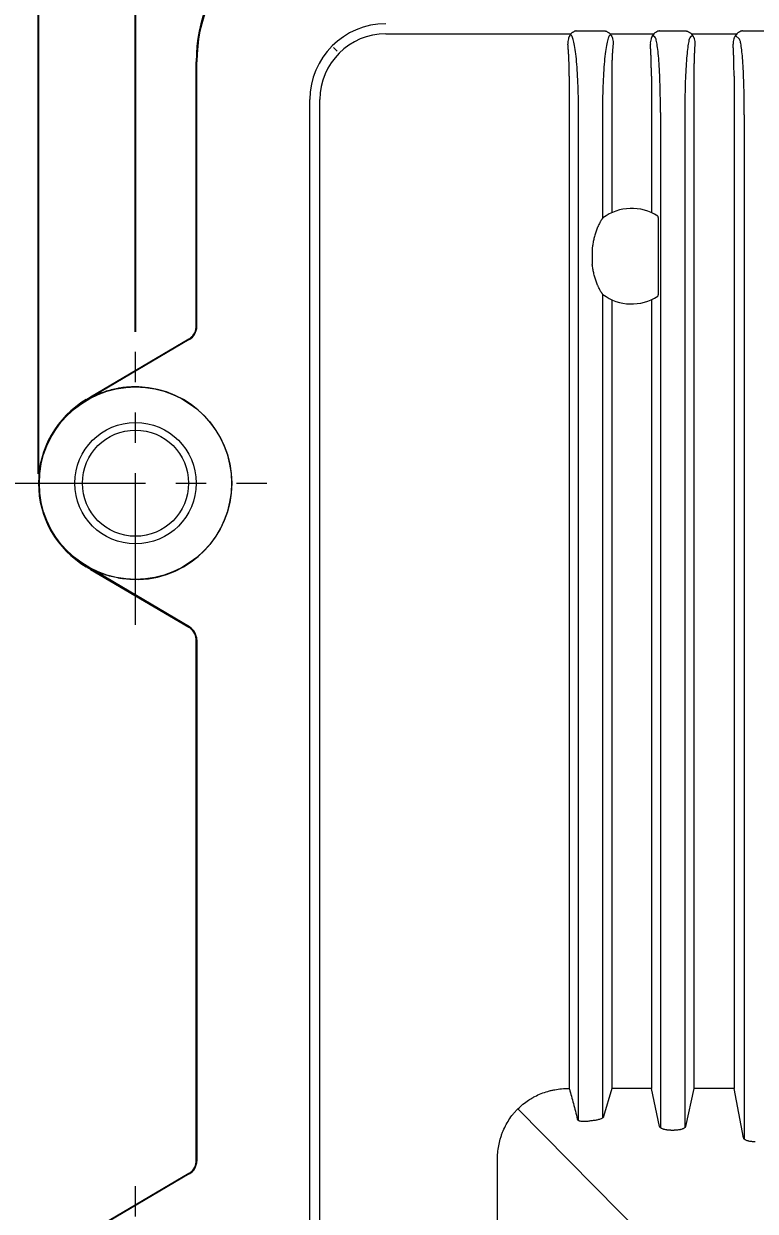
# Model space of a CAD drawing. Extents: x 2195 to 3022, y 1317 to 1901.
# Drawn here: x 2323.7 to 2372, y 1588.1 to 1666.4 of the extents above; entities that cross this region are included whole.
import ezdxf

# ---------------------------------------------------------------- set-up
doc = ezdxf.new("R2010")
doc.units = 0
doc.linetypes.add('PHANTOM', pattern=[20, 10, -2, 2, -2, 2, -2])
doc.layers.get('0').update_dxf_attribs({"lineweight": 13})
doc.layers.add('1', color=7, linetype='Continuous', true_color=0xffffff)
doc.layers.add('171', color=7, linetype='Continuous', true_color=0xffffff)
doc.styles.get("Standard").update_dxf_attribs({"font": 'simfang.ttf'})
doc.dimstyles.get("Standard").update_dxf_attribs({"dimtxt": 2.5, "dimasz": 2.5, "dimexe": 1.25, "dimexo": 0.625, "dimtad": 1, "dimtxsty": 'Standard', "dimcen": 2.5, "dimadec": 0, "dimazin": 0, "dimtfac": 1, "dimtmove": 0, "dimatfit": 0, "dimfxl": 0, "dimarcsym": 0})

# ---------------------------------------------------------------- blocks, each defined once
blk = doc.blocks.new('*D3')
at = {"color": 0, "lineweight": -2, "transparency": 16777216}
for p, q in [((2331.113, 1646.054), (2331.113, 1692.534)), ((2511.113, 1646.054), (2511.113, 1692.534)), ((2336.113, 1691.284), (2506.113, 1691.284))]:
    blk.add_line(p, q, dxfattribs=at)
at = {"color": 0, "transparency": 16777216}
for points in [[(2336.113, 1692.117), (2336.113, 1690.451), (2331.113, 1691.284)], [(2506.113, 1692.117), (2506.113, 1690.451), (2511.113, 1691.284)]]:
    blk.add_solid(points, dxfattribs=at)
at = {"layer": 'Defpoints', "color": 0, "transparency": 16777216}
for p in [(2511.113, 1691.284), (2331.113, 1645.429), (2511.113, 1645.429)]:
    blk.add_point(p, dxfattribs=at)
at = {"color": 0, "transparency": 16777216, "insert": (2421.113, 1694.438), "char_height": 5, "attachment_point": 5}
blk.add_mtext('180', dxfattribs=at)
blk = doc.blocks.new('*D4')
at = {"color": 0, "lineweight": -2, "transparency": 16777216}
for p, q in [((2324.713, 1636.712), (2324.713, 1704.759)), ((2517.513, 1636.712), (2517.513, 1704.759)), ((2329.713, 1703.509), (2512.513, 1703.509))]:
    blk.add_line(p, q, dxfattribs=at)
at = {"color": 0, "transparency": 16777216}
for points in [[(2329.713, 1704.343), (2329.713, 1702.676), (2324.713, 1703.509)], [(2512.513, 1704.343), (2512.513, 1702.676), (2517.513, 1703.509)]]:
    blk.add_solid(points, dxfattribs=at)
at = {"layer": 'Defpoints', "color": 0, "transparency": 16777216}
for p in [(2517.513, 1703.509), (2324.713, 1636.087), (2517.513, 1636.087)]:
    blk.add_point(p, dxfattribs=at)
at = {"color": 0, "transparency": 16777216, "insert": (2421.113, 1707.02), "char_height": 5, "attachment_point": 5}
blk.add_mtext('192,8', dxfattribs=at)

msp = doc.modelspace()

# ---------------------------------------------------------------- linework, layer by layer
msp.add_line((2361.228, 1651.593), (2361.228, 1650.503))
for centre, radius, start, end in [((2334.127, 1646.447), 1.035, 301.02738, 358.04347), ((2334.089, 1625.716), 1.073, 2.47056, 57.01851), ((2334.127, 1591.447), 1.035, 301.02738, 358.04347)]:
    msp.add_arc(centre, radius, start, end)
at = {"layer": '1', "linetype": 'Continuous', "lineweight": 13}
for p, q in [((2347.613, 1665.705), (2359.831, 1665.705)), ((2359.789, 1665.654), (2359.835, 1665.624)), ((2360.168, 1665.9), (2362.057, 1665.9)), ((2362.39, 1665.624), (2362.436, 1665.654)), ((2362.394, 1665.705), (2365.299, 1665.705)), ((2365.226, 1665.619), (2365.363, 1665.498)), ((2365.658, 1665.9), (2367.401, 1665.9)), ((2367.697, 1665.498), (2367.833, 1665.619)), ((2367.76, 1665.705), (2370.764, 1665.705)), ((2370.679, 1665.604), (2370.932, 1665.351)), ((2371.131, 1665.9), (2372.825, 1665.9)), ((2344.409, 1664.573), (2344.169, 1664.813)), ((2335.162, 1646.411), (2335.162, 1663.87)), ((2342.613, 1557.67), (2342.613, 1661.37)), ((2343.277, 1557.785), (2343.277, 1661.37)), ((2360.322, 1594.082), (2360.322, 1660.637)), ((2361.903, 1660.637), (2361.903, 1653.54)), ((2365.728, 1660.511), (2365.728, 1593.609)), ((2367.331, 1660.511), (2367.331, 1593.609)), ((2371.256, 1660.364), (2371.256, 1592.854)), ((2361.903, 1648.557), (2361.903, 1594.245)), ((2324.713, 1636.087), (2324.77, 1636.087)), ((2334.674, 1626.617), (2328.156, 1630.458)), ((2335.162, 1625.763), (2335.162, 1591.411)), ((2356.317, 1594.842), (2367.341, 1583.704))]:
    msp.add_line(p, q, dxfattribs=at)
at = {"layer": '1', "linetype": 'Continuous', "lineweight": 18}
for p, q in [((2335.113, 1646.349), (2335.113, 1663.87)), ((2359.713, 1662.908), (2359.713, 1596.196)), ((2362.513, 1662.908), (2362.513, 1653.914)), ((2365.13, 1662.908), (2365.13, 1653.914)), ((2367.93, 1662.908), (2367.93, 1596.196)), ((2370.578, 1662.908), (2370.578, 1596.196)), ((2365.586, 1653.025), (2365.586, 1649.072)), ((2362.513, 1648.183), (2362.513, 1596.196)), ((2365.13, 1648.183), (2365.13, 1596.196)), ((2334.661, 1645.56), (2327.884, 1641.566)), ((2334.625, 1645.58), (2328.154, 1641.767)), ((2328.154, 1630.407), (2334.625, 1626.594)), ((2335.113, 1591.349), (2335.113, 1625.826)), ((2359.678, 1596.196), (2359.713, 1596.196)), ((2359.713, 1596.196), (2359.727, 1596.147)), ((2362.513, 1596.196), (2361.974, 1594.337)), ((2365.13, 1596.196), (2362.513, 1596.196)), ((2365.673, 1593.691), (2365.13, 1596.196)), ((2367.93, 1596.196), (2367.386, 1593.691)), ((2370.578, 1596.196), (2367.93, 1596.196)), ((2371.207, 1592.933), (2370.578, 1596.196)), ((2366.421, 1593.441), (2366.638, 1593.441)), ((2354.978, 1558.796), (2354.978, 1591.49)), ((2334.661, 1590.56), (2327.884, 1586.566)), ((2334.625, 1590.58), (2328.154, 1586.767))]:
    msp.add_line(p, q, dxfattribs=at)
for radius in [6.342, 4, 3.5]:
    msp.add_circle((2331.113, 1636.087), radius, dxfattribs=at)
for centre, radius, start, end in [((2345.113, 1663.87), 10, 90, 180), ((2363.821, 1651.048), 3.15, 56.78553, 126.78489), ((2363.821, 1651.048), 3.15, 233.21511, 303.21648), ((2331.113, 1636.087), 6.351, 271.9264, 88.07352), ((2331.113, 1636.087), 6.4, 120.51046, 239.48916)]:
    msp.add_arc(centre, radius, start, end, dxfattribs=at)
at = {"layer": '1', "linetype": 'Continuous', "lineweight": 13}
for centre, radius in [((2345.113, 1663.87), 9.951), ((2347.613, 1661.37), 5), ((2347.613, 1661.37), 4.336)]:
    msp.add_arc(centre, radius, 90, 180, dxfattribs=at)
at = {"layer": '1', "linetype": 'Continuous', "lineweight": 18}
for centre, major_axis, start_param, end_param in [((2334.117, 1646.442), (0.868, -0.496), 5.764066, 6.708859), ((2334.117, 1625.732), (-0.868, -0.496), 2.715919, 3.660712), ((2334.117, 1591.442), (0.868, -0.496), 5.764066, 6.708859)]:
    msp.add_ellipse(centre, major_axis=major_axis, ratio=0.999949, start_param=start_param, end_param=end_param, dxfattribs=at)
for points, knots in [([(2360.168, 1665.9), (2360.164, 1665.9), (2360.159, 1665.899), (2360.151, 1665.897), (2360.138, 1665.894), (2360.107, 1665.886), (2360.082, 1665.878), (2360.03, 1665.857), (2359.997, 1665.84), (2359.947, 1665.808), (2359.931, 1665.796), (2359.899, 1665.771), (2359.884, 1665.758), (2359.838, 1665.714), (2359.809, 1665.682), (2359.755, 1665.609), (2359.731, 1665.569), (2359.698, 1665.502), (2359.682, 1665.467), (2359.669, 1665.43), (2359.66, 1665.405), (2359.656, 1665.392), (2359.637, 1665.326), (2359.626, 1665.27), (2359.615, 1665.15), (2359.614, 1665.087), (2359.621, 1665.02)], [0, 0, 0, 0, 0.015625, 0.015625, 0.03125, 0.0625, 0.125, 0.125, 0.25, 0.25, 0.3125, 0.3125, 0.375, 0.375, 0.5, 0.5, 0.625, 0.625, 0.6875, 0.71875, 0.71875, 0.75, 0.75, 0.875, 0.875, 1, 1, 1, 1]), ([(2362.057, 1665.9), (2362.062, 1665.9), (2362.066, 1665.899), (2362.075, 1665.897), (2362.088, 1665.894), (2362.118, 1665.886), (2362.144, 1665.878), (2362.195, 1665.857), (2362.229, 1665.84), (2362.278, 1665.808), (2362.294, 1665.796), (2362.326, 1665.771), (2362.342, 1665.758), (2362.388, 1665.714), (2362.416, 1665.682), (2362.47, 1665.609), (2362.495, 1665.569), (2362.528, 1665.502), (2362.543, 1665.467), (2362.557, 1665.43), (2362.565, 1665.405), (2362.569, 1665.392), (2362.588, 1665.326), (2362.599, 1665.27), (2362.611, 1665.15), (2362.611, 1665.087), (2362.604, 1665.02)], [0, 0, 0, 0, 0.015625, 0.015625, 0.03125, 0.0625, 0.125, 0.125, 0.25, 0.25, 0.3125, 0.3125, 0.375, 0.375, 0.5, 0.5, 0.625, 0.625, 0.6875, 0.71875, 0.71875, 0.75, 0.75, 0.875, 0.875, 1, 1, 1, 1]), ([(2365.658, 1665.9), (2365.654, 1665.9), (2365.649, 1665.899), (2365.64, 1665.897), (2365.626, 1665.894), (2365.594, 1665.886), (2365.566, 1665.878), (2365.512, 1665.857), (2365.476, 1665.84), (2365.424, 1665.808), (2365.407, 1665.797), (2365.373, 1665.772), (2365.356, 1665.758), (2365.307, 1665.715), (2365.276, 1665.682), (2365.218, 1665.609), (2365.191, 1665.569), (2365.155, 1665.503), (2365.138, 1665.468), (2365.123, 1665.431), (2365.113, 1665.405), (2365.109, 1665.392), (2365.087, 1665.326), (2365.074, 1665.27), (2365.058, 1665.15), (2365.056, 1665.086), (2365.061, 1665.018)], [0, 0, 0, 0, 0.015625, 0.015625, 0.03125, 0.0625, 0.125, 0.125, 0.25, 0.25, 0.3125, 0.3125, 0.375, 0.375, 0.5, 0.5, 0.625, 0.625, 0.6875, 0.71875, 0.71875, 0.75, 0.75, 0.875, 0.875, 1, 1, 1, 1]), ([(2367.401, 1665.9), (2367.406, 1665.9), (2367.41, 1665.899), (2367.419, 1665.897), (2367.433, 1665.894), (2367.465, 1665.886), (2367.493, 1665.878), (2367.547, 1665.857), (2367.583, 1665.84), (2367.635, 1665.808), (2367.653, 1665.797), (2367.687, 1665.772), (2367.703, 1665.758), (2367.752, 1665.715), (2367.784, 1665.682), (2367.841, 1665.609), (2367.868, 1665.569), (2367.904, 1665.503), (2367.921, 1665.468), (2367.936, 1665.431), (2367.946, 1665.405), (2367.951, 1665.392), (2367.972, 1665.326), (2367.985, 1665.27), (2368.001, 1665.15), (2368.003, 1665.086), (2367.998, 1665.018)], [0, 0, 0, 0, 0.015625, 0.015625, 0.03125, 0.0625, 0.125, 0.125, 0.25, 0.25, 0.3125, 0.3125, 0.375, 0.375, 0.5, 0.5, 0.625, 0.625, 0.6875, 0.71875, 0.71875, 0.75, 0.75, 0.875, 0.875, 1, 1, 1, 1]), ([(2371.131, 1665.9), (2371.126, 1665.9), (2371.121, 1665.899), (2371.112, 1665.897), (2371.098, 1665.894), (2371.065, 1665.886), (2371.037, 1665.878), (2370.982, 1665.857), (2370.945, 1665.84), (2370.892, 1665.808), (2370.874, 1665.797), (2370.84, 1665.772), (2370.822, 1665.758), (2370.772, 1665.715), (2370.741, 1665.683), (2370.681, 1665.61), (2370.654, 1665.569), (2370.617, 1665.503), (2370.599, 1665.468), (2370.583, 1665.431), (2370.573, 1665.405), (2370.569, 1665.392), (2370.546, 1665.326), (2370.532, 1665.27), (2370.515, 1665.149), (2370.512, 1665.086), (2370.517, 1665.018)], [0, 0, 0, 0, 0.015625, 0.015625, 0.03125, 0.0625, 0.125, 0.125, 0.25, 0.25, 0.3125, 0.3125, 0.375, 0.375, 0.5, 0.5, 0.625, 0.625, 0.6875, 0.71875, 0.71875, 0.75, 0.75, 0.875, 0.875, 1, 1, 1, 1]), ([(2359.713, 1662.908), (2359.713, 1663.006), (2359.712, 1663.104), (2359.71, 1663.298), (2359.707, 1663.49), (2359.702, 1663.679), (2359.699, 1663.796), (2359.698, 1663.82), (2359.696, 1663.866), (2359.695, 1663.89), (2359.693, 1663.959), (2359.691, 1664.005), (2359.685, 1664.14), (2359.676, 1664.316), (2359.666, 1664.483), (2359.657, 1664.605), (2359.653, 1664.665), (2359.648, 1664.724), (2359.645, 1664.762), (2359.644, 1664.782), (2359.635, 1664.877), (2359.629, 1664.95), (2359.621, 1665.02)], [0, 0, 0, 0, 0.125, 0.125, 0.25, 0.375, 0.375, 0.40625, 0.40625, 0.4375, 0.4375, 0.5, 0.5, 0.625, 0.75, 0.75, 0.8125, 0.84375, 0.84375, 0.875, 0.875, 1, 1, 1, 1]), ([(2362.604, 1665.02), (2362.597, 1664.95), (2362.583, 1664.805), (2362.565, 1664.57), (2362.554, 1664.403), (2362.548, 1664.295), (2362.547, 1664.274), (2362.545, 1664.23), (2362.544, 1664.208), (2362.541, 1664.141), (2362.538, 1664.096), (2362.533, 1663.961), (2362.526, 1663.777), (2362.521, 1663.589), (2362.518, 1663.445), (2362.517, 1663.397), (2362.515, 1663.3), (2362.515, 1663.252), (2362.513, 1663.105), (2362.513, 1663.006), (2362.513, 1662.908)], [0, 0, 0, 0, 0.125, 0.25, 0.375, 0.375, 0.40625, 0.40625, 0.4375, 0.4375, 0.5, 0.5, 0.625, 0.75, 0.75, 0.8125, 0.8125, 0.875, 0.875, 1, 1, 1, 1]), ([(2365.13, 1662.908), (2365.13, 1663.006), (2365.129, 1663.104), (2365.128, 1663.297), (2365.125, 1663.489), (2365.122, 1663.678), (2365.119, 1663.795), (2365.118, 1663.818), (2365.117, 1663.865), (2365.117, 1663.888), (2365.115, 1663.958), (2365.113, 1664.004), (2365.109, 1664.139), (2365.102, 1664.315), (2365.095, 1664.482), (2365.088, 1664.603), (2365.086, 1664.643), (2365.082, 1664.722), (2365.079, 1664.761), (2365.072, 1664.875), (2365.067, 1664.948), (2365.061, 1665.018)], [0, 0, 0, 0, 0.125, 0.125, 0.25, 0.375, 0.375, 0.40625, 0.40625, 0.4375, 0.4375, 0.5, 0.5, 0.625, 0.75, 0.75, 0.8125, 0.8125, 0.875, 0.875, 1, 1, 1, 1]), ([(2367.998, 1665.018), (2367.992, 1664.948), (2367.982, 1664.803), (2367.969, 1664.569), (2367.961, 1664.402), (2367.955, 1664.272), (2367.954, 1664.228), (2367.95, 1664.14), (2367.949, 1664.095), (2367.944, 1663.959), (2367.939, 1663.776), (2367.936, 1663.588), (2367.933, 1663.445), (2367.933, 1663.397), (2367.932, 1663.3), (2367.931, 1663.251), (2367.93, 1663.104), (2367.93, 1663.006), (2367.93, 1662.908)], [0, 0, 0, 0, 0.125, 0.25, 0.375, 0.375, 0.4375, 0.4375, 0.5, 0.5, 0.625, 0.75, 0.75, 0.8125, 0.8125, 0.875, 0.875, 1, 1, 1, 1]), ([(2370.578, 1662.908), (2370.578, 1663.006), (2370.577, 1663.104), (2370.576, 1663.297), (2370.574, 1663.489), (2370.571, 1663.678), (2370.568, 1663.818), (2370.567, 1663.865), (2370.565, 1663.957), (2370.563, 1664.003), (2370.559, 1664.139), (2370.554, 1664.314), (2370.547, 1664.481), (2370.541, 1664.603), (2370.539, 1664.643), (2370.535, 1664.722), (2370.533, 1664.76), (2370.527, 1664.875), (2370.522, 1664.948), (2370.517, 1665.018)], [0, 0, 0, 0, 0.125, 0.125, 0.25, 0.375, 0.375, 0.4375, 0.4375, 0.5, 0.5, 0.625, 0.75, 0.75, 0.8125, 0.8125, 0.875, 0.875, 1, 1, 1, 1]), ([(2361.935, 1653.571), (2361.927, 1653.565), (2361.919, 1653.557), (2361.901, 1653.537), (2361.891, 1653.526), (2361.877, 1653.506), (2361.872, 1653.499), (2361.862, 1653.485), (2361.857, 1653.478), (2361.842, 1653.455), (2361.831, 1653.439), (2361.811, 1653.406), (2361.801, 1653.389), (2361.78, 1653.353), (2361.769, 1653.335), (2361.739, 1653.278), (2361.719, 1653.24), (2361.679, 1653.161), (2361.66, 1653.12), (2361.631, 1653.058), (2361.622, 1653.037), (2361.603, 1652.995), (2361.594, 1652.974), (2361.549, 1652.867), (2361.515, 1652.781), (2361.453, 1652.605), (2361.424, 1652.516), (2361.384, 1652.38), (2361.371, 1652.335), (2361.347, 1652.243), (2361.336, 1652.198), (2361.303, 1652.06), (2361.284, 1651.967), (2361.26, 1651.827), (2361.253, 1651.781), (2361.243, 1651.711), (2361.239, 1651.687), (2361.233, 1651.64), (2361.231, 1651.617), (2361.228, 1651.593)], [0, 0, 0, 0, 0.03125, 0.03125, 0.0625, 0.0625, 0.078125, 0.078125, 0.09375, 0.09375, 0.125, 0.125, 0.15625, 0.15625, 0.1875, 0.1875, 0.25, 0.25, 0.3125, 0.3125, 0.34375, 0.34375, 0.375, 0.375, 0.5, 0.5, 0.625, 0.625, 0.6875, 0.6875, 0.75, 0.75, 0.875, 0.875, 0.9375, 0.9375, 0.96875, 0.96875, 1, 1, 1, 1]), ([(2365.547, 1653.684), (2365.55, 1653.682), (2365.553, 1653.675), (2365.556, 1653.66), (2365.557, 1653.657), (2365.558, 1653.65), (2365.559, 1653.646), (2365.561, 1653.634), (2365.564, 1653.616), (2365.566, 1653.594), (2365.568, 1653.57), (2365.569, 1653.558), (2365.573, 1653.518), (2365.575, 1653.488), (2365.577, 1653.441), (2365.578, 1653.425), (2365.579, 1653.392), (2365.581, 1653.358), (2365.582, 1653.323), (2365.583, 1653.287), (2365.583, 1653.269), (2365.585, 1653.213), (2365.585, 1653.176), (2365.586, 1653.101), (2365.586, 1653.063), (2365.586, 1653.025)], [0, 0, 0, 0, 0.125, 0.125, 0.15625, 0.15625, 0.1875, 0.1875, 0.25, 0.3125, 0.3125, 0.375, 0.375, 0.5, 0.5, 0.5625, 0.5625, 0.625, 0.6875, 0.6875, 0.75, 0.75, 0.875, 0.875, 1, 1, 1, 1]), ([(2361.935, 1648.526), (2361.927, 1648.531), (2361.919, 1648.54), (2361.901, 1648.559), (2361.891, 1648.571), (2361.877, 1648.591), (2361.872, 1648.597), (2361.862, 1648.612), (2361.857, 1648.619), (2361.842, 1648.642), (2361.831, 1648.658), (2361.811, 1648.691), (2361.801, 1648.708), (2361.78, 1648.744), (2361.769, 1648.762), (2361.739, 1648.818), (2361.719, 1648.857), (2361.679, 1648.936), (2361.66, 1648.977), (2361.631, 1649.039), (2361.622, 1649.06), (2361.603, 1649.102), (2361.594, 1649.123), (2361.549, 1649.23), (2361.515, 1649.316), (2361.453, 1649.492), (2361.424, 1649.581), (2361.384, 1649.717), (2361.371, 1649.762), (2361.347, 1649.854), (2361.336, 1649.899), (2361.303, 1650.037), (2361.284, 1650.13), (2361.26, 1650.269), (2361.253, 1650.316), (2361.243, 1650.386), (2361.239, 1650.41), (2361.233, 1650.457), (2361.231, 1650.48), (2361.228, 1650.503)], [0, 0, 0, 0, 0.03125, 0.03125, 0.0625, 0.0625, 0.078125, 0.078125, 0.09375, 0.09375, 0.125, 0.125, 0.15625, 0.15625, 0.1875, 0.1875, 0.25, 0.25, 0.3125, 0.3125, 0.34375, 0.34375, 0.375, 0.375, 0.5, 0.5, 0.625, 0.625, 0.6875, 0.6875, 0.75, 0.75, 0.875, 0.875, 0.9375, 0.9375, 0.96875, 0.96875, 1, 1, 1, 1]), ([(2365.586, 1649.072), (2365.586, 1649.033), (2365.586, 1648.996), (2365.585, 1648.921), (2365.585, 1648.884), (2365.583, 1648.829), (2365.583, 1648.81), (2365.582, 1648.774), (2365.581, 1648.757), (2365.579, 1648.705), (2365.578, 1648.672), (2365.575, 1648.625), (2365.575, 1648.61), (2365.573, 1648.58), (2365.571, 1648.552), (2365.568, 1648.527), (2365.566, 1648.504), (2365.565, 1648.492), (2365.561, 1648.462), (2365.558, 1648.446), (2365.555, 1648.431), (2365.554, 1648.429), (2365.553, 1648.424), (2365.552, 1648.422), (2365.55, 1648.416), (2365.548, 1648.414), (2365.547, 1648.413)], [0, 0, 0, 0, 0.125, 0.125, 0.25, 0.25, 0.3125, 0.3125, 0.375, 0.375, 0.5, 0.5, 0.5625, 0.5625, 0.625, 0.6875, 0.6875, 0.75, 0.75, 0.875, 0.875, 0.90625, 0.90625, 0.9375, 0.9375, 1, 1, 1, 1]), ([(2331.326, 1642.435), (2331.247, 1642.437), (2331.168, 1642.438), (2331.012, 1642.438), (2330.934, 1642.436), (2330.702, 1642.427), (2330.548, 1642.416), (2330.32, 1642.39), (2330.244, 1642.38), (2330.092, 1642.358), (2330.017, 1642.345), (2329.793, 1642.304), (2329.647, 1642.271), (2329.359, 1642.197), (2329.218, 1642.155), (2328.94, 1642.062), (2328.803, 1642.011), (2328.533, 1641.899), (2328.4, 1641.839), (2328.204, 1641.742), (2328.139, 1641.708), (2328.043, 1641.656), (2327.995, 1641.63), (2327.947, 1641.603), (2327.915, 1641.585), (2327.899, 1641.575), (2327.884, 1641.566)], [0, 0, 0, 0, 0.0625, 0.0625, 0.125, 0.125, 0.25, 0.25, 0.3125, 0.3125, 0.375, 0.375, 0.5, 0.5, 0.625, 0.625, 0.75, 0.75, 0.875, 0.875, 0.9375, 0.9375, 0.96875, 0.984375, 0.984375, 1, 1, 1, 1]), ([(2327.863, 1641.601), (2327.875, 1641.608), (2327.886, 1641.614), (2327.902, 1641.624), (2327.908, 1641.627), (2327.918, 1641.633), (2327.923, 1641.636), (2327.937, 1641.644), (2327.946, 1641.649), (2327.963, 1641.659), (2327.97, 1641.663), (2327.992, 1641.676), (2328.006, 1641.684), (2328.03, 1641.697), (2328.041, 1641.704), (2328.062, 1641.715), (2328.071, 1641.721), (2328.09, 1641.731), (2328.099, 1641.736), (2328.124, 1641.75), (2328.139, 1641.759), (2328.154, 1641.767)], [0, 0, 0, 0, 0.0625, 0.0625, 0.09375, 0.09375, 0.125, 0.125, 0.1875, 0.1875, 0.25, 0.25, 0.375, 0.375, 0.5, 0.5, 0.625, 0.625, 0.75, 0.75, 1, 1, 1, 1]), ([(2328.154, 1630.407), (2328.139, 1630.415), (2328.124, 1630.424), (2328.098, 1630.438), (2328.09, 1630.443), (2328.071, 1630.453), (2328.061, 1630.459), (2328.041, 1630.471), (2328.03, 1630.477), (2328.005, 1630.491), (2327.992, 1630.498), (2327.97, 1630.511), (2327.962, 1630.516), (2327.946, 1630.525), (2327.937, 1630.53), (2327.923, 1630.538), (2327.918, 1630.541), (2327.908, 1630.547), (2327.902, 1630.55), (2327.892, 1630.557), (2327.886, 1630.56), (2327.875, 1630.567), (2327.869, 1630.57), (2327.863, 1630.573)], [0, 0, 0, 0, 0.25, 0.25, 0.375, 0.375, 0.5, 0.5, 0.625, 0.625, 0.75, 0.75, 0.8125, 0.8125, 0.875, 0.875, 0.90625, 0.90625, 0.9375, 0.9375, 0.96875, 0.96875, 1, 1, 1, 1]), ([(2331.326, 1629.74), (2331.247, 1629.737), (2331.168, 1629.736), (2331.012, 1629.736), (2330.934, 1629.738), (2330.702, 1629.747), (2330.548, 1629.759), (2330.32, 1629.784), (2330.244, 1629.794), (2330.092, 1629.816), (2330.017, 1629.829), (2329.793, 1629.87), (2329.647, 1629.903), (2329.359, 1629.978), (2329.218, 1630.019), (2328.94, 1630.112), (2328.803, 1630.164), (2328.533, 1630.275), (2328.4, 1630.335), (2328.204, 1630.432), (2328.139, 1630.466), (2328.043, 1630.518), (2327.995, 1630.544), (2327.947, 1630.571), (2327.915, 1630.59), (2327.899, 1630.599), (2327.884, 1630.608)], [0, 0, 0, 0, 0.0625, 0.0625, 0.125, 0.125, 0.25, 0.25, 0.3125, 0.3125, 0.375, 0.375, 0.5, 0.5, 0.625, 0.625, 0.75, 0.75, 0.875, 0.875, 0.9375, 0.9375, 0.96875, 0.984375, 0.984375, 1, 1, 1, 1]), ([(2354.978, 1591.49), (2354.978, 1591.645), (2354.992, 1591.955), (2355.033, 1592.26), (2355.089, 1592.563), (2355.124, 1592.713), (2355.187, 1592.936), (2355.21, 1593.011), (2355.248, 1593.122), (2355.261, 1593.158), (2355.287, 1593.231), (2355.356, 1593.413), (2355.499, 1593.729), (2355.653, 1593.994), (2355.821, 1594.253), (2355.911, 1594.378), (2356.034, 1594.53), (2356.059, 1594.56), (2356.109, 1594.619), (2356.186, 1594.707), (2356.266, 1594.791), (2356.429, 1594.955), (2356.657, 1595.161), (2356.906, 1595.343), (2357.068, 1595.45), (2357.101, 1595.471), (2357.167, 1595.512), (2357.201, 1595.532), (2357.302, 1595.591), (2357.37, 1595.628), (2357.576, 1595.735), (2357.717, 1595.799), (2358.003, 1595.912), (2358.149, 1595.962), (2358.372, 1596.026), (2358.447, 1596.045), (2358.561, 1596.072), (2358.599, 1596.081), (2358.675, 1596.097), (2358.713, 1596.104), (2358.905, 1596.14), (2359.058, 1596.161), (2359.367, 1596.189), (2359.522, 1596.196), (2359.678, 1596.196)], [0, 0, 0, 0, 0.0625, 0.125, 0.125, 0.1875, 0.1875, 0.21875, 0.21875, 0.234375, 0.234375, 0.25, 0.3125, 0.375, 0.375, 0.4375, 0.4375, 0.453125, 0.453125, 0.46875, 0.5, 0.5, 0.5625, 0.625, 0.625, 0.640625, 0.640625, 0.65625, 0.65625, 0.6875, 0.6875, 0.75, 0.75, 0.8125, 0.8125, 0.84375, 0.84375, 0.859375, 0.859375, 0.875, 0.875, 0.9375, 0.9375, 1, 1, 1, 1]), ([(2359.727, 1596.147), (2359.815, 1595.842), (2359.903, 1595.526), (2360.078, 1594.869), (2360.165, 1594.529), (2360.252, 1594.177)], [0, 0, 0, 0, 0.5, 0.5, 1, 1, 1, 1]), ([(2361.974, 1594.337), (2361.966, 1594.319), (2361.951, 1594.284), (2361.893, 1594.235), (2361.811, 1594.19), (2361.737, 1594.166), (2361.699, 1594.154)], [0, 0, 0, 0, 0.258402, 0.504888, 0.74886, 1, 1, 1, 1]), ([(2360.998, 1594.037), (2360.951, 1594.03), (2360.905, 1594.024), (2360.836, 1594.017), (2360.814, 1594.015), (2360.769, 1594.012), (2360.746, 1594.011), (2360.681, 1594.009), (2360.639, 1594.009), (2360.59, 1594.011), (2360.58, 1594.012), (2360.56, 1594.013), (2360.551, 1594.014), (2360.523, 1594.017), (2360.505, 1594.02), (2360.454, 1594.028), (2360.423, 1594.036), (2360.389, 1594.048), (2360.382, 1594.051), (2360.369, 1594.056), (2360.351, 1594.065), (2360.324, 1594.08), (2360.306, 1594.094), (2360.29, 1594.109), (2360.283, 1594.117), (2360.265, 1594.141), (2360.256, 1594.158), (2360.252, 1594.177)], [0, 0, 0, 0, 0.125, 0.125, 0.1875, 0.1875, 0.25, 0.25, 0.375, 0.375, 0.40625, 0.40625, 0.4375, 0.4375, 0.5, 0.5, 0.625, 0.625, 0.65625, 0.65625, 0.6875, 0.75, 0.8125, 0.8125, 0.875, 0.875, 1, 1, 1, 1]), ([(2361.699, 1594.154), (2361.666, 1594.144), (2361.631, 1594.135), (2361.558, 1594.118), (2361.52, 1594.11), (2361.439, 1594.095), (2361.397, 1594.088), (2361.314, 1594.076), (2361.271, 1594.071), (2361.228, 1594.066)], [0, 0, 0, 0, 0.25, 0.25, 0.5, 0.5, 0.75, 0.75, 1, 1, 1, 1]), ([(2366.421, 1593.441), (2366.373, 1593.441), (2366.325, 1593.443), (2366.255, 1593.448), (2366.232, 1593.45), (2366.197, 1593.453), (2366.186, 1593.455), (2366.163, 1593.458), (2366.152, 1593.459), (2366.096, 1593.467), (2366.055, 1593.475), (2366.005, 1593.487), (2365.995, 1593.489), (2365.976, 1593.494), (2365.967, 1593.496), (2365.939, 1593.504), (2365.921, 1593.51), (2365.871, 1593.527), (2365.84, 1593.54), (2365.806, 1593.557), (2365.8, 1593.56), (2365.787, 1593.567), (2365.769, 1593.578), (2365.742, 1593.596), (2365.725, 1593.611), (2365.709, 1593.627), (2365.702, 1593.635), (2365.685, 1593.659), (2365.677, 1593.675), (2365.673, 1593.691)], [0, 0, 0, 0, 0.125, 0.125, 0.1875, 0.1875, 0.21875, 0.21875, 0.25, 0.25, 0.375, 0.375, 0.40625, 0.40625, 0.4375, 0.4375, 0.5, 0.5, 0.625, 0.625, 0.65625, 0.65625, 0.6875, 0.75, 0.8125, 0.8125, 0.875, 0.875, 1, 1, 1, 1]), ([(2367.386, 1593.691), (2367.382, 1593.675), (2367.375, 1593.659), (2367.357, 1593.635), (2367.35, 1593.627), (2367.339, 1593.616), (2367.335, 1593.612), (2367.326, 1593.604), (2367.321, 1593.6), (2367.297, 1593.582), (2367.273, 1593.567), (2367.233, 1593.547), (2367.219, 1593.541), (2367.196, 1593.531), (2367.188, 1593.528), (2367.172, 1593.522), (2367.164, 1593.519), (2367.121, 1593.504), (2367.085, 1593.494), (2367.026, 1593.48), (2367.005, 1593.476), (2366.963, 1593.468), (2366.941, 1593.464), (2366.875, 1593.454), (2366.829, 1593.449), (2366.759, 1593.444), (2366.735, 1593.443), (2366.687, 1593.441), (2366.662, 1593.441), (2366.638, 1593.441)], [0, 0, 0, 0, 0.125, 0.125, 0.1875, 0.1875, 0.21875, 0.21875, 0.25, 0.25, 0.375, 0.375, 0.4375, 0.4375, 0.46875, 0.46875, 0.5, 0.5, 0.625, 0.625, 0.6875, 0.6875, 0.75, 0.75, 0.875, 0.875, 0.9375, 0.9375, 1, 1, 1, 1]), ([(2371.978, 1592.68), (2371.965, 1592.68), (2371.953, 1592.68), (2371.928, 1592.68), (2371.891, 1592.68), (2371.83, 1592.683), (2371.783, 1592.687), (2371.735, 1592.692), (2371.712, 1592.694), (2371.643, 1592.704), (2371.6, 1592.712), (2371.549, 1592.723), (2371.538, 1592.726), (2371.519, 1592.731), (2371.509, 1592.733), (2371.48, 1592.741), (2371.462, 1592.747), (2371.409, 1592.764), (2371.378, 1592.777), (2371.343, 1592.795), (2371.336, 1592.798), (2371.323, 1592.805), (2371.304, 1592.816), (2371.277, 1592.835), (2371.259, 1592.851), (2371.247, 1592.862), (2371.243, 1592.866), (2371.236, 1592.875), (2371.233, 1592.879), (2371.218, 1592.899), (2371.211, 1592.916), (2371.207, 1592.933)], [0, 0, 0, 0, 0.03125, 0.03125, 0.0625, 0.125, 0.1875, 0.1875, 0.25, 0.25, 0.375, 0.375, 0.40625, 0.40625, 0.4375, 0.4375, 0.5, 0.5, 0.625, 0.625, 0.65625, 0.65625, 0.6875, 0.75, 0.8125, 0.8125, 0.84375, 0.84375, 0.875, 0.875, 1, 1, 1, 1])]:
    msp.add_open_spline(points, degree=3, knots=knots, dxfattribs=at)
at = {"layer": '1', "linetype": 'Continuous', "lineweight": 13}
for points, knots in [([(2360.322, 1660.637), (2360.322, 1660.953), (2360.319, 1661.265), (2360.307, 1661.877), (2360.298, 1662.181), (2360.273, 1662.766), (2360.259, 1663.044), (2360.224, 1663.571), (2360.203, 1663.823), (2360.158, 1664.279), (2360.134, 1664.485), (2360.081, 1664.854), (2360.052, 1665.017), (2359.993, 1665.284), (2359.963, 1665.391), (2359.9, 1665.55), (2359.867, 1665.602), (2359.835, 1665.624)], [0, 0, 0, 0, 0.125199, 0.125199, 0.250397, 0.250397, 0.375596, 0.375596, 0.500795, 0.500795, 0.625994, 0.625994, 0.751192, 0.751192, 0.876391, 0.876391, 1, 1, 1, 1]), ([(2362.39, 1665.624), (2362.358, 1665.601), (2362.326, 1665.551), (2362.264, 1665.394), (2362.233, 1665.287), (2362.173, 1665.018), (2362.145, 1664.858), (2362.092, 1664.491), (2362.067, 1664.281), (2362.022, 1663.825), (2362.002, 1663.578), (2361.967, 1663.051), (2361.952, 1662.767), (2361.928, 1662.186), (2361.919, 1661.887), (2361.906, 1661.27), (2361.903, 1660.953), (2361.903, 1660.637)], [0, 0, 0, 0, 0.123301, 0.123301, 0.248544, 0.248544, 0.373787, 0.373787, 0.499029, 0.499029, 0.624272, 0.624272, 0.749515, 0.749515, 0.874757, 0.874757, 1, 1, 1, 1]), ([(2365.728, 1660.511), (2365.728, 1660.827), (2365.725, 1661.138), (2365.716, 1661.75), (2365.709, 1662.054), (2365.691, 1662.638), (2365.68, 1662.916), (2365.654, 1663.443), (2365.639, 1663.695), (2365.605, 1664.151), (2365.587, 1664.358), (2365.547, 1664.727), (2365.526, 1664.89), (2365.482, 1665.158), (2365.459, 1665.265), (2365.411, 1665.424), (2365.387, 1665.476), (2365.363, 1665.498)], [0, 0, 0, 0, 0.125203, 0.125203, 0.250407, 0.250407, 0.37561, 0.37561, 0.500814, 0.500814, 0.626017, 0.626017, 0.751221, 0.751221, 0.876424, 0.876424, 1, 1, 1, 1]), ([(2367.697, 1665.498), (2367.672, 1665.476), (2367.648, 1665.425), (2367.601, 1665.268), (2367.578, 1665.16), (2367.533, 1664.891), (2367.512, 1664.731), (2367.473, 1664.364), (2367.454, 1664.153), (2367.421, 1663.697), (2367.406, 1663.45), (2367.379, 1662.922), (2367.368, 1662.639), (2367.35, 1662.059), (2367.343, 1661.76), (2367.334, 1661.143), (2367.331, 1660.827), (2367.331, 1660.511)], [0, 0, 0, 0, 0.123644, 0.123644, 0.248838, 0.248838, 0.374031, 0.374031, 0.499225, 0.499225, 0.624419, 0.624419, 0.749613, 0.749613, 0.874806, 0.874806, 1, 1, 1, 1]), ([(2371.256, 1660.364), (2371.256, 1660.68), (2371.254, 1660.991), (2371.246, 1661.603), (2371.24, 1661.907), (2371.224, 1662.491), (2371.214, 1662.768), (2371.191, 1663.295), (2371.177, 1663.547), (2371.147, 1664.004), (2371.131, 1664.21), (2371.096, 1664.58), (2371.077, 1664.743), (2371.037, 1665.011), (2371.017, 1665.118), (2370.975, 1665.277), (2370.953, 1665.329), (2370.932, 1665.351)], [0, 0, 0, 0, 0.125209, 0.125209, 0.250418, 0.250418, 0.375628, 0.375628, 0.500837, 0.500837, 0.626046, 0.626046, 0.751255, 0.751255, 0.876464, 0.876464, 1, 1, 1, 1])]:
    msp.add_open_spline(points, degree=3, knots=knots, dxfattribs=at)
at = {"layer": '1', "linetype": 'Continuous', "lineweight": 18}
msp.add_open_spline([(2361.228, 1594.066), (2361.151, 1594.058), (2361.074, 1594.048), (2360.998, 1594.037)], degree=3, dxfattribs=at)
at = {"layer": '171', "color": 1, "linetype": 'PHANTOM', "lineweight": 5}
for p, q in [((2331.113, 1626.745), (2331.113, 1645.429)), ((2321.77, 1636.087), (2340.455, 1636.087)), ((2331.113, 1571.745), (2331.113, 1590.429))]:
    msp.add_line(p, q, dxfattribs=at)

# ---------------------------------------------------------------- dimensions: what is measured, and where the dimension line sits
at = {"color": 3}
for base, p1, p2, picture, middle in [((2517.513, 1703.509), (2324.713, 1636.087), (2517.513, 1636.087), '*D4', (2421.113, 1703.509)), ((2511.113, 1691.284), (2331.113, 1645.429), (2511.113, 1645.429), '*D3', (2421.113, 1691.284))]:
    dim = msp.add_linear_dim(base=base, p1=p1, p2=p2, dimstyle='Standard', override={"dimtxt": 5, "dimasz": 5, "dimdec": 1, "dimtp": 0.1, "dimtm": 0.1}, dxfattribs=at)
    dim.commit()
    dim.dimension.update_dxf_attribs({"geometry": picture, "text_midpoint": middle, "dimtype": 160})

doc.saveas('drawing.dxf')
